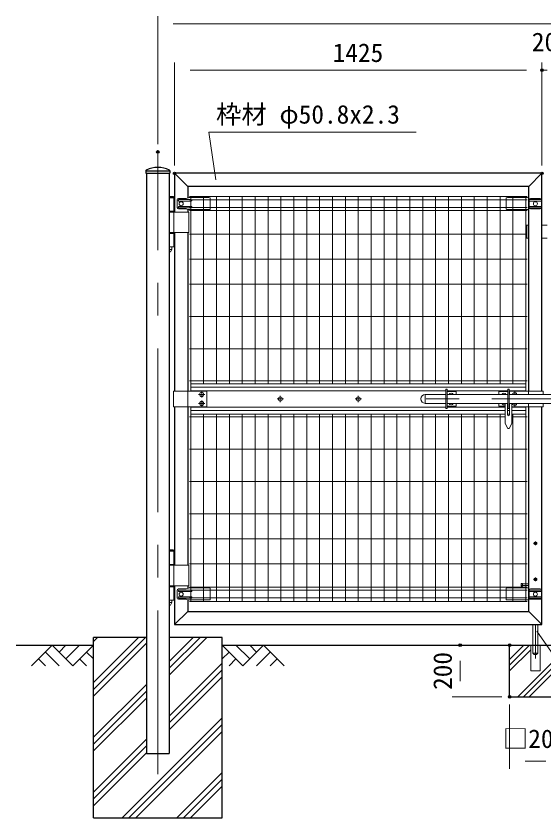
# Model space of a CAD drawing. Units: millimetres, scale not verified. Extents: x -6300 to 6300, y -4455 to 4455.
# Drawn here: x -3371 to -1324, y -2481 to 629 of the extents above; entities that cross this region are included whole.
import ezdxf
from ezdxf.enums import TextEntityAlignment as Align

# ---------------------------------------------------------------- set-up
doc = ezdxf.new("R2010")
doc.units = ezdxf.units.MM
doc.header["$LTSCALE"] = 20
doc.header["$PDMODE"] = 32
doc.header["$PDSIZE"] = 10
doc.linetypes.add('DASHED', pattern=[7.5, 6, -1.5])
doc.linetypes.add('USER1', pattern=[50.8, 31.75, -6.35, 6.35, -6.35])
for name, color, linetype, lineweight in [('0-0_D-STR1', 1, 'Continuous', 25), ('0-1_D-BMK', 2, 'USER1', 13), ('0-2_D-DCR-HCH', 7, 'Continuous', 13), ('0-3_D-STR4', 7, 'Continuous', 25), ('0-4_D-STR2', 7, 'Continuous', 13), ('0-5_D-STR3', 3, 'Continuous', 13), ('0-6_D-BGD', 7, 'Continuous', 25), ('0-7_D-STR-DIM', 7, 'Continuous', 13), ('0-9_Defpoints', 8, 'Continuous', 25), ('0-A_D-STR-TXT', 7, 'Continuous', 13)]:
    doc.layers.add(name, color=color, linetype=linetype, lineweight=lineweight)
doc.styles.add('ＭＳ ゴシック', font='')
doc.styles.get('ＭＳ ゴシック').set_extended_font_data('MS Gothic')

msp = doc.modelspace()

# ---------------------------------------------------------------- linework, layer by layer
at = {"layer": '0-0_D-STR1'}
for p, q in [((-2867.88, 29.48), (-2774.88, 29.48)), ((-2867.88, 29.48), (-2867.88, 19.48)), ((-2867.88, 19.48), (-2774.88, 19.48)), ((-2865.93, 19.48), (-2865.93, -2230.52)), ((-2776.83, 19.48), (-2776.83, -2230.52)), ((-2774.88, 29.48), (-2774.88, 19.48)), ((-2756.38, 19.48), (-2705.58, -31.32)), ((-1331.38, 19.48), (-1382.18, -31.32)), ((-2705.58, -120.34), (-2705.58, -130.52)), ((-2756.38, -210.52), (-2756.38, -825.52)), ((-2705.58, -210.52), (-2705.58, -825.52)), ((-2756.38, -885.52), (-2756.38, -1500.52)), ((-2705.58, -885.52), (-2705.58, -1500.52)), ((-2756.38, -1580.52), (-2756.38, -1730.52)), ((-2705.58, -1580.52), (-2705.58, -1590.43)), ((-2705.58, -1634.34), (-2705.58, -1679.72)), ((-2705.58, -1679.72), (-2756.38, -1730.52)), ((-1382.18, -1679.72), (-1331.38, -1730.52)), ((-2865.93, -2230.52), (-2776.83, -2230.52))]:
    msp.add_line(p, q, dxfattribs=at)
for points in [[(-1331.38, -825.52), (-1331.38, 19.48), (-2756.38, 19.48), (-2756.38, -130.52)], [(-1382.18, -825.52), (-1382.18, -31.32), (-2705.58, -31.32), (-2705.58, -76.43)], [(-2756.38, -1730.52), (-1331.38, -1730.52), (-1331.38, -1669.72), (-1331.38, -885.52)], [(-2705.58, -1679.72), (-1382.18, -1679.72), (-1382.18, -1669.72), (-1382.18, -885.52)]]:
    msp.add_lwpolyline(points, dxfattribs=at)
for centre, radius, start, end in [((-2864.68, 29.48), 3.2, 120.05225, 180), ((-2821.38, -61.18), 103.66, 64.33066, 115.66934), ((-2778.08, 29.48), 3.2, 0, 59.94775)]:
    msp.add_arc(centre, radius, start, end, dxfattribs=at)
at = {"layer": '0-1_D-BMK'}
for p, q in [((-2821.38, -2310.52), (-2821.38, 109.48)), ((-2662.98, -838.02), (-2638.98, -838.02)), ((-2650.98, -850.02), (-2650.98, -826.02)), ((-1424.78, -838.02), (-1448.78, -838.02)), ((-1436.78, -838.52), (-1436.78, -826.02)), ((-2650.98, -885.02), (-2650.98, -861.02)), ((-2358.37, -855.52), (-2334.37, -855.52)), ((-2346.37, -867.52), (-2346.37, -843.52)), ((-2031.88, -855.52), (-2055.88, -855.52)), ((-2043.88, -867.52), (-2043.88, -843.52)), ((-891.13, -855.52), (-1811.13, -855.52)), ((-2662.98, -873.02), (-2638.98, -873.02)), ((-1424.78, -873.02), (-1448.78, -873.02)), ((-1436.78, -885.02), (-1436.78, -872.52)), ((-1363.92, -1415.52), (-1349.64, -1415.52)), ((-1356.78, -1422.66), (-1356.78, -1408.38)), ((-1356.78, -1562.66), (-1356.78, -1548.38)), ((-1363.92, -1555.52), (-1349.64, -1555.52)), ((-1356.78, -1862.2), (-1356.78, -1730.52))]:
    msp.add_line(p, q, dxfattribs=at)
at = {"layer": '0-2_D-DCR-HCH'}
for p, q in [((-3071.38, -1796.55), (-3055.35, -1780.52)), ((-3071.38, -1982.16), (-2869.74, -1780.52)), ((-3071.38, -1955.65), (-2896.25, -1780.52)), ((-3071.38, -2008.68), (-2865.93, -1803.23)), ((-2776.83, -1926.26), (-2631.09, -1780.52)), ((-2776.83, -1899.75), (-2657.6, -1780.52)), ((-2776.83, -1873.23), (-2684.12, -1780.52)), ((-3231.02, -1810.52), (-3310.83, -1890.34)), ((-3231.02, -1810.52), (-3151.2, -1890.34)), ((-3204.41, -1837.13), (-3177.8, -1810.52)), ((-3177.8, -1863.73), (-3124.59, -1810.52)), ((-3151.2, -1890.34), (-3071.38, -1810.52)), ((-2491.56, -1890.34), (-2571.38, -1810.52)), ((-2464.96, -1863.73), (-2518.17, -1810.52)), ((-2411.74, -1810.52), (-2491.56, -1890.34)), ((-2438.21, -1837.26), (-2464.96, -1810.52)), ((-2411.74, -1810.52), (-2331.93, -1890.34)), ((-1456.78, -1887.78), (-1379.52, -1810.52)), ((-1456.78, -1865.68), (-1401.62, -1810.52)), ((-1456.78, -1909.88), (-1374.78, -1827.88)), ((-3284.23, -1863.73), (-3257.5, -1890.34)), ((-3257.62, -1837.13), (-3204.17, -1890.34)), ((-3124.59, -1863.73), (-3097.86, -1890.34)), ((-3097.99, -1837.13), (-3071.38, -1863.61)), ((-2544.77, -1837.13), (-2571.38, -1863.61)), ((-2518.17, -1863.73), (-2544.9, -1890.34)), ((-2385.14, -1837.13), (-2438.59, -1890.34)), ((-2358.53, -1863.73), (-2385.26, -1890.34)), ((-1424.84, -2010.52), (-1256.78, -1842.46)), ((-1402.74, -2010.52), (-1256.78, -1864.56)), ((-2776.83, -2085.36), (-2571.38, -1879.91)), ((-1380.65, -2010.52), (-1256.78, -1886.65)), ((-2776.83, -2111.88), (-2571.38, -1906.43)), ((-2776.83, -2138.4), (-2571.38, -1932.95)), ((-3071.38, -2167.78), (-2865.93, -1962.33)), ((-3071.38, -2194.3), (-2865.93, -1988.85)), ((-3071.38, -2220.81), (-2865.93, -2015.36)), ((-2959.86, -2480.52), (-2571.38, -2092.04)), ((-2933.34, -2480.52), (-2571.38, -2118.56)), ((-2906.82, -2480.52), (-2571.38, -2145.08)), ((-3071.38, -2379.91), (-2865.93, -2174.46)), ((-3071.38, -2406.43), (-2865.93, -2200.98)), ((-3071.38, -2432.95), (-2865.93, -2227.5)), ((-2747.72, -2480.52), (-2571.38, -2304.18)), ((-2721.21, -2480.52), (-2571.38, -2330.69)), ((-2694.69, -2480.52), (-2571.38, -2357.21))]:
    msp.add_line(p, q, dxfattribs=at)
at = {"layer": '0-3_D-STR4'}
for p, q in [((-3071.38, -2480.52), (-3071.38, -1780.52)), ((-2865.93, -1780.52), (-3071.38, -1780.52)), ((-2571.38, -1780.52), (-2776.83, -1780.52)), ((-2571.38, -2480.52), (-2571.38, -1780.52)), ((-1456.78, -2010.52), (-1456.78, -1810.52)), ((-3071.38, -2480.52), (-2571.38, -2480.52))]:
    msp.add_line(p, q, dxfattribs=at)
msp.add_lwpolyline([(-1456.78, -2010.52), (-1256.78, -2010.52), (-1256.78, -1810.52)], dxfattribs=at)
at = {"layer": '0-4_D-STR2'}
for p, q in [((-1388.88, -70.52), (-2698.88, -70.52)), ((-1388.88, -83.62), (-2698.88, -83.62)), ((-2693.88, -805.76), (-2693.88, -70.52)), ((-2643.88, -796.37), (-2643.88, -70.52)), ((-2593.88, -796.37), (-2593.88, -70.52)), ((-2543.88, -796.37), (-2543.88, -70.52)), ((-2493.88, -796.37), (-2493.88, -70.52)), ((-2443.88, -796.37), (-2443.88, -70.52)), ((-2393.88, -796.37), (-2393.88, -70.52)), ((-2343.88, -796.37), (-2343.88, -70.52)), ((-2293.88, -796.37), (-2293.88, -70.52)), ((-2243.88, -796.37), (-2243.88, -70.52)), ((-2193.88, -796.37), (-2193.88, -70.52)), ((-2143.88, -796.37), (-2143.88, -70.52)), ((-2093.88, -796.37), (-2093.88, -70.52)), ((-2043.88, -796.37), (-2043.88, -70.52)), ((-1993.88, -796.37), (-1993.88, -70.52)), ((-1943.88, -796.37), (-1943.88, -70.52)), ((-1893.88, -796.37), (-1893.88, -70.52)), ((-1843.88, -796.37), (-1843.88, -70.52)), ((-1793.88, -796.37), (-1793.88, -70.52)), ((-1743.88, -796.37), (-1743.88, -70.52)), ((-1693.88, -796.37), (-1693.88, -70.52)), ((-1643.88, -796.37), (-1643.88, -70.52)), ((-1593.88, -796.37), (-1593.88, -70.52)), ((-1543.88, -796.37), (-1543.88, -70.52)), ((-1493.88, -796.37), (-1493.88, -70.52)), ((-1443.88, -796.37), (-1443.88, -70.52)), ((-1393.88, -805.52), (-1393.88, -70.52)), ((-1388.88, -113.42), (-2698.88, -113.42)), ((-1388.88, -125.28), (-2698.88, -125.28)), ((-2698.88, -216.52), (-1388.88, -216.52)), ((-2698.88, -313.52), (-1388.88, -313.52)), ((-2698.88, -410.52), (-1388.88, -410.52)), ((-2698.88, -535.52), (-1388.88, -535.52)), ((-2698.88, -660.52), (-1388.88, -660.52)), ((-2698.88, -785.52), (-1388.88, -785.52)), ((-2698.88, -925.52), (-1473.63, -925.52)), ((-2693.88, -1640.52), (-2693.88, -905.76)), ((-2643.88, -1640.52), (-2643.88, -914.67)), ((-2593.88, -1640.52), (-2593.88, -914.67)), ((-2543.88, -1640.52), (-2543.88, -914.67)), ((-2493.88, -1640.52), (-2493.88, -914.67)), ((-2443.88, -1640.52), (-2443.88, -914.67)), ((-2393.88, -1640.52), (-2393.88, -914.67)), ((-2343.88, -1640.52), (-2343.88, -914.67)), ((-2293.88, -1640.52), (-2293.88, -914.67)), ((-2243.88, -1640.52), (-2243.88, -914.67)), ((-2193.88, -1640.52), (-2193.88, -914.67)), ((-2143.88, -1640.52), (-2143.88, -914.67)), ((-2093.88, -1640.52), (-2093.88, -914.67)), ((-2043.88, -1640.52), (-2043.88, -914.67)), ((-1993.88, -1640.52), (-1993.88, -914.67)), ((-1943.88, -1640.52), (-1943.88, -914.67)), ((-1893.88, -1640.52), (-1893.88, -914.67)), ((-1843.88, -1640.52), (-1843.88, -914.67)), ((-1793.88, -1640.52), (-1793.88, -914.67)), ((-1743.88, -1640.52), (-1743.88, -914.67)), ((-1693.88, -1640.52), (-1693.88, -914.67)), ((-1643.88, -1640.52), (-1643.88, -914.67)), ((-1593.88, -1640.52), (-1593.88, -914.67)), ((-1543.88, -1640.52), (-1543.88, -914.67)), ((-1493.88, -1640.52), (-1493.88, -914.67)), ((-1448.63, -925.52), (-1388.88, -925.52)), ((-1443.88, -1640.52), (-1443.88, -914.67)), ((-1393.88, -1548.22), (-1393.88, -905.52)), ((-2698.88, -1050.52), (-1388.88, -1050.52)), ((-2698.88, -1175.52), (-1388.88, -1175.52)), ((-2698.88, -1300.52), (-1388.88, -1300.52)), ((-2698.88, -1397.52), (-1388.88, -1397.52)), ((-2698.88, -1494.52), (-1388.88, -1494.52)), ((-1393.88, -1640.52), (-1393.88, -1548.22)), ((-1388.88, -1585.76), (-2698.88, -1585.76)), ((-1388.88, -1597.62), (-2698.88, -1597.62)), ((-1388.88, -1627.42), (-2698.88, -1627.42)), ((-1388.88, -1640.52), (-2698.88, -1640.52))]:
    msp.add_line(p, q, dxfattribs=at)
at = {"layer": '0-5_D-STR3'}
for p, q in [((-2761.37, -70.52), (-2776.83, -70.52)), ((-2759.37, -72.52), (-2776.83, -72.52)), ((-2759.36, -75.52), (-2776.83, -75.52)), ((-2761.37, -70.52), (-2759.37, -72.52)), ((-2759.37, -75.52), (-2759.37, -72.52)), ((-2759.36, -75.52), (-2759.36, -127.52)), ((-2746.47, -83.52), (-2746.47, -113.52)), ((-2711.62, -78.52), (-2741.47, -78.52)), ((-2691.98, -82.52), (-2739.39, -82.52)), ((-2691.98, -88.52), (-2739.39, -88.52)), ((-2700.07, -74.52), (-2711.62, -78.52)), ((-2622.98, -74.52), (-2700.07, -74.52)), ((-2622.98, -74.52), (-2617.98, -75.52)), ((-2617.98, -75.52), (-2617.98, -119.34)), ((-1464.78, -74.52), (-1469.78, -75.52)), ((-1469.78, -75.52), (-1469.78, -119.34)), ((-1464.78, -74.52), (-1387.69, -74.52)), ((-1387.69, -74.52), (-1382.18, -76.43)), ((-1380.44, -82.52), (-1333.72, -82.52)), ((-1380.44, -88.52), (-1333.72, -88.52)), ((-1380.44, -88.52), (-1380.44, -108.52)), ((-1376.44, -78.52), (-1337.72, -78.52)), ((-1333.72, -88.52), (-1333.72, -108.52)), ((-2711.62, -118.52), (-2741.47, -118.52)), ((-2691.98, -108.52), (-2739.39, -108.52)), ((-2691.98, -114.52), (-2739.39, -114.52)), ((-2706.37, -120.34), (-2711.62, -118.52)), ((-2706.37, -120.34), (-2618.98, -120.34)), ((-1382.18, -120.34), (-1468.78, -120.34)), ((-1380.44, -108.52), (-1333.72, -108.52)), ((-1380.44, -114.52), (-1333.72, -114.52)), ((-1376.44, -118.52), (-1337.72, -118.52)), ((-2759.36, -127.52), (-2776.83, -127.52)), ((-2701, -130.52), (-2776.83, -130.52)), ((-2766.86, -127.52), (-2766.86, -130.52)), ((-2759.37, -130.52), (-2759.37, -210.52)), ((-2701, -130.52), (-2701, -210.52)), ((-1382.18, -182.02), (-1392.58, -182.02)), ((-1392.58, -182.02), (-1392.58, -232.02)), ((-1311.38, -182.02), (-1331.38, -182.02)), ((-2701, -210.52), (-2776.83, -210.52)), ((-2759.36, -213.52), (-2776.83, -213.52)), ((-2757.86, -213.52), (-2776.83, -213.52)), ((-2759.36, -213.52), (-2759.36, -265.52)), ((-2759.36, -213.52), (-2759.36, -265.52)), ((-2757.86, -210.52), (-2757.86, -213.52)), ((-1382.18, -232.02), (-1392.58, -232.02)), ((-1311.38, -232.02), (-1331.38, -232.02)), ((-2759.36, -265.52), (-2776.83, -265.52)), ((-2759.36, -265.52), (-2776.83, -265.52)), ((-2766.86, -275.52), (-2776.83, -275.52)), ((-2766.86, -275.52), (-2772.86, -285.52)), ((-2766.86, -265.52), (-2766.86, -275.52)), ((-2772.86, -285.52), (-2776.83, -285.52)), ((-1393.88, -796.37), (-2693.88, -796.37)), ((-2693.88, -796.37), (-2693.88, -825.52)), ((-1393.88, -796.37), (-1393.88, -825.52)), ((-2761.19, -825.52), (-2630.98, -825.52)), ((-2761.19, -825.52), (-2761.19, -885.52)), ((-2704.73, -825.52), (-2704.73, -885.52)), ((-1393.88, -810.24), (-2693.88, -810.24)), ((-1703.88, -823.64), (-2693.88, -823.64)), ((-2630.98, -825.52), (-2630.98, -885.52)), ((-1784.13, -838.52), (-1784.13, -872.52)), ((-1703.88, -838.52), (-1784.13, -838.52)), ((-1703.88, -818.02), (-1703.88, -893.02)), ((-1703.88, -818.02), (-1699.38, -818.02)), ((-1699.38, -818.02), (-1699.38, -893.02)), ((-1463.38, -823.64), (-1699.38, -823.64)), ((-1699.38, -827.02), (-1663.88, -827.02)), ((-1463.38, -838.52), (-1699.38, -838.52)), ((-1663.88, -827.02), (-1663.88, -838.52)), ((-1498.88, -827.02), (-1498.88, -838.52)), ((-1463.38, -827.02), (-1498.88, -827.02)), ((-1463.38, -818.02), (-1463.38, -893.02)), ((-1458.88, -818.02), (-1463.38, -818.02)), ((-1458.88, -818.02), (-1458.88, -893.02)), ((-1393.88, -823.64), (-1458.88, -823.64)), ((-1183.88, -838.52), (-1458.88, -838.52)), ((-1326.57, -825.52), (-1456.78, -825.52)), ((-1456.78, -825.52), (-1456.78, -838.52)), ((-1383.03, -825.52), (-1383.03, -838.52)), ((-1326.57, -825.52), (-1326.57, -838.52)), ((-2761.19, -885.52), (-2630.98, -885.52)), ((-2693.88, -885.52), (-2693.88, -914.67)), ((-1703.88, -887.4), (-2693.88, -887.4)), ((-1473.63, -900.8), (-2693.88, -900.8)), ((-1703.88, -872.52), (-1784.13, -872.52)), ((-1703.88, -893.02), (-1699.38, -893.02)), ((-1463.38, -872.52), (-1699.38, -872.52)), ((-1699.38, -884.02), (-1663.88, -884.02)), ((-1473.63, -887.4), (-1699.38, -887.4)), ((-1663.88, -872.52), (-1663.88, -884.02)), ((-1498.88, -872.52), (-1498.88, -884.02)), ((-1473.63, -884.02), (-1498.88, -884.02)), ((-1473.63, -872.52), (-1473.63, -950.52)), ((-1465.63, -872.52), (-1465.63, -916.02)), ((-1463.38, -884.02), (-1465.63, -884.02)), ((-1463.38, -887.4), (-1465.63, -887.4)), ((-1456.63, -900.8), (-1465.63, -900.8)), ((-1458.88, -893.02), (-1463.38, -893.02)), ((-1183.88, -872.52), (-1458.88, -872.52)), ((-1456.63, -887.4), (-1458.88, -887.4)), ((-1456.78, -872.52), (-1456.78, -885.52)), ((-1456.63, -885.52), (-1456.78, -885.52)), ((-1456.63, -872.52), (-1456.63, -916.02)), ((-1448.63, -872.52), (-1448.63, -950.52)), ((-1326.57, -885.52), (-1448.63, -885.52)), ((-1393.88, -887.4), (-1448.63, -887.4)), ((-1393.88, -900.8), (-1448.63, -900.8)), ((-1393.88, -885.52), (-1393.88, -914.67)), ((-1383.03, -872.52), (-1383.03, -885.52)), ((-1326.57, -872.52), (-1326.57, -885.52)), ((-1473.63, -914.67), (-2693.88, -914.67)), ((-1456.63, -914.67), (-1465.63, -914.67)), ((-1393.88, -914.67), (-1448.63, -914.67)), ((-1464.13, -970.52), (-1473.63, -950.52)), ((-1458.13, -970.52), (-1448.63, -950.52)), ((-1458.13, -970.52), (-1464.13, -970.52)), ((-2761.37, -1440.52), (-2776.83, -1440.52)), ((-2759.37, -1442.52), (-2776.83, -1442.52)), ((-2759.36, -1445.52), (-2776.83, -1445.52)), ((-2761.37, -1440.52), (-2759.37, -1442.52)), ((-2759.37, -1445.52), (-2759.37, -1442.52)), ((-2759.36, -1445.52), (-2759.36, -1497.52)), ((-2759.36, -1497.52), (-2776.83, -1497.52)), ((-2701, -1500.52), (-2776.83, -1500.52)), ((-2766.86, -1497.52), (-2766.86, -1500.52)), ((-2759.37, -1500.52), (-2759.37, -1580.52)), ((-2701, -1500.52), (-2701, -1580.52)), ((-2701, -1580.52), (-2776.83, -1580.52)), ((-2759.36, -1583.52), (-2776.83, -1583.52)), ((-2757.86, -1583.52), (-2776.83, -1583.52)), ((-2759.36, -1583.52), (-2759.36, -1635.52)), ((-2759.36, -1583.52), (-2759.36, -1635.52)), ((-2757.86, -1580.52), (-2757.86, -1583.52)), ((-1412.28, -1581.02), (-1412.28, -1571.02)), ((-1412.28, -1571.02), (-1406.28, -1571.02)), ((-1412.28, -1573.02), (-1382.18, -1573.02)), ((-1412.28, -1579.02), (-1382.18, -1579.02)), ((-1412.28, -1581.02), (-1406.28, -1581.02)), ((-1406.28, -1581.02), (-1406.28, -1571.02)), ((-2746.47, -1597.52), (-2746.47, -1627.52)), ((-2711.62, -1592.52), (-2741.47, -1592.52)), ((-2691.98, -1596.52), (-2739.39, -1596.52)), ((-2691.98, -1602.52), (-2739.39, -1602.52)), ((-2700.07, -1588.52), (-2711.62, -1592.52)), ((-2622.98, -1588.52), (-2700.07, -1588.52)), ((-2622.98, -1588.52), (-2617.98, -1589.52)), ((-2617.98, -1589.52), (-2617.98, -1633.34)), ((-1464.78, -1588.52), (-1469.78, -1589.52)), ((-1469.78, -1589.52), (-1469.78, -1633.34)), ((-1464.78, -1588.52), (-1387.69, -1588.52)), ((-1387.69, -1588.52), (-1382.18, -1590.43)), ((-1380.44, -1596.52), (-1333.72, -1596.52)), ((-1380.44, -1602.52), (-1333.72, -1602.52)), ((-1380.44, -1602.52), (-1380.44, -1622.52)), ((-1376.44, -1592.52), (-1337.72, -1592.52)), ((-1333.72, -1602.52), (-1333.72, -1622.52)), ((-2759.36, -1635.52), (-2776.83, -1635.52)), ((-2759.36, -1635.52), (-2776.83, -1635.52)), ((-2766.86, -1645.52), (-2776.83, -1645.52)), ((-2766.86, -1645.52), (-2772.86, -1655.52)), ((-2766.86, -1635.52), (-2766.86, -1645.52)), ((-2711.62, -1632.52), (-2741.47, -1632.52)), ((-2691.98, -1622.52), (-2739.39, -1622.52)), ((-2691.98, -1628.52), (-2739.39, -1628.52)), ((-2706.37, -1634.34), (-2711.62, -1632.52)), ((-2706.37, -1634.34), (-2618.98, -1634.34)), ((-1382.18, -1634.34), (-1468.78, -1634.34)), ((-1380.44, -1622.52), (-1333.72, -1622.52)), ((-1380.44, -1628.52), (-1333.72, -1628.52)), ((-1376.44, -1632.52), (-1337.72, -1632.52)), ((-2772.86, -1655.52), (-2776.83, -1655.52)), ((-1366.28, -1730.52), (-1366.28, -1841.02)), ((-1347.28, -1730.52), (-1347.28, -1841.02)), ((-1374.78, -1910.52), (-1374.78, -1810.52)), ((-1361.28, -1846.02), (-1352.28, -1846.02)), ((-1352.28, -1846.02), (-1347.28, -1841.02))]:
    msp.add_line(p, q, dxfattribs=at)
at = {"layer": '0-5_D-STR3', "linetype": 'DASHED'}
msp.add_line((-1390.55, -182.02), (-1390.55, -232.02), dxfattribs=at)
at = {"layer": '0-5_D-STR3'}
for points in [[(-1356.78, -1421.4), (-1351.69, -1418.46), (-1351.69, -1412.58), (-1356.78, -1409.64), (-1361.87, -1412.58), (-1361.87, -1418.46)], [(-1356.78, -1561.4), (-1351.69, -1558.46), (-1351.69, -1552.58), (-1356.78, -1549.64), (-1361.87, -1552.58), (-1361.87, -1558.46)]]:
    msp.add_lwpolyline(points, close=True, dxfattribs=at)
for points in [[(-1374.78, -1910.52), (-1338.78, -1910.52), (-1338.78, -1810.52)], [(-1361.28, -1846.02), (-1366.28, -1841.02), (-1347.28, -1841.02)]]:
    msp.add_lwpolyline(points, dxfattribs=at)
for centre, radius in [((-2730.98, -98.52), 8), ((-1356.78, -98.52), 8), ((-2650.98, -838.02), 8), ((-2650.98, -873.02), 8), ((-2346.37, -855.52), 8), ((-2043.88, -855.52), 8), ((-1356.78, -1415.52), 5.1), ((-1356.78, -1415.52), 3), ((-1356.78, -1555.52), 5.1), ((-1356.78, -1555.52), 3), ((-2730.98, -1612.52), 8), ((-1356.78, -1612.52), 8)]:
    msp.add_circle(centre, radius, dxfattribs=at)
for centre, radius, start, end in [((-2741.47, -83.52), 5, 90, 180), ((-2739.39, -85.52), 3, 90, 270), ((-2691.98, -85.52), 3, 270, 90), ((-1375.19, -85.52), 6.05, 150.26731, 209.73269), ((-1376.44, -82.52), 4, 90, 180), ((-1337.72, -82.52), 4, 0, 90), ((-1338.97, -85.52), 6.05, 330.26731, 29.73269), ((-2741.47, -113.52), 5, 180, 270), ((-2739.39, -111.52), 3, 90, 270), ((-2691.98, -111.52), 3, 270, 90), ((-2618.98, -119.34), 1, 270, 0), ((-1468.78, -119.34), 1, 180, 270), ((-1375.17, -111.52), 6.07, 150.37394, 209.62606), ((-1376.44, -114.52), 4, 180, 270), ((-1337.72, -114.52), 4, 270, 0), ((-1339, -111.52), 6.07, 330.37394, 29.62606), ((-1784.13, -855.52), 17, 90, 270), ((-1683.88, -840.52), 8, 14.47751, 165.52249), ((-1478.88, -840.52), 8, 14.47751, 165.52249), ((-1436.78, -838.02), 8, 356.41668, 183.58332), ((-1683.88, -870.52), 8, 194.47751, 345.52249), ((-1478.88, -870.52), 8, 194.47751, 311.0145), ((-1436.78, -873.02), 8, 176.41668, 3.58332), ((-1461.13, -916.02), 4.5, 180, 0), ((-2741.47, -1597.52), 5, 90, 180), ((-2739.39, -1599.52), 3, 90, 270), ((-2691.98, -1599.52), 3, 270, 90), ((-1375.19, -1599.52), 6.05, 150.26731, 209.73269), ((-1376.44, -1596.52), 4, 90, 180), ((-1337.72, -1596.52), 4, 0, 90), ((-1338.97, -1599.52), 6.05, 330.26731, 29.73269), ((-2741.47, -1627.52), 5, 180, 270), ((-2739.39, -1625.52), 3, 90, 270), ((-2691.98, -1625.52), 3, 270, 90), ((-2618.98, -1633.34), 1, 270, 0), ((-1468.78, -1633.34), 1, 180, 270), ((-1375.17, -1625.52), 6.07, 150.37394, 209.62606), ((-1376.44, -1628.52), 4, 180, 270), ((-1337.72, -1628.52), 4, 270, 0), ((-1339, -1625.52), 6.07, 330.37394, 29.62606)]:
    msp.add_arc(centre, radius, start, end, dxfattribs=at)
at = {"layer": '0-6_D-BGD'}
for p, q in [((-3371.38, -1810.52), (-3071.38, -1810.52)), ((-2571.38, -1810.52), (-71.38, -1810.52))]:
    msp.add_line(p, q, dxfattribs=at)
at = {"layer": '0-7_D-STR-DIM'}
for p, q in [((-2821.38, 132.48), (-2821.38, 629.48)), ((-2761.38, 599.48), (118.62, 599.48)), ((-2756.38, 49.48), (-2756.38, 449.48)), ((-1331.38, 49.48), (-1331.38, 449.48)), ((-1331.38, 49.48), (-1331.38, 449.48)), ((-2696.38, 419.48), (-1391.38, 419.48)), ((-1391.38, 419.48), (-1451.38, 419.48)), ((-1331.38, 419.48), (-1311.38, 419.48)), ((-1486.78, -1810.52), (-1679.06, -1810.52)), ((-1649.06, -1950.52), (-1649.06, -1870.52)), ((-1486.78, -2010.52), (-1679.06, -2010.52)), ((-1456.78, -2040.52), (-1456.78, -2290.52)), ((-1396.78, -2260.52), (-1316.78, -2260.52))]:
    msp.add_line(p, q, dxfattribs=at)
at = {"layer": '0-9_Defpoints'}
for p in [(-1331.38, 419.48), (-2821.38, 102.48), (-2756.38, 19.48), (-1331.38, 19.48), (-1649.06, -1810.52), (-1456.78, -1810.52), (-1456.78, -2010.52)]:
    msp.add_point(p, dxfattribs=at)
at = {"layer": '0-A_D-STR-TXT'}
for points in [[(-1819.51, 179.36), (-2623.43, 179.36), (-2596.14, -5.5)], [(-536.17, -2048.13), (-1147.07, -2048.13), (-1350.8, -1756.23)]]:
    msp.add_lwpolyline(points, dxfattribs=at)

# ---------------------------------------------------------------- texts
at = {"layer": '0-7_D-STR-DIM', "style": 'ＭＳ ゴシック'}
for s, p in [('20', (-1370.51, 471.6)), ('1425', (-2143.26, 429.6)), ('□200', (-1483.01, -2230.91))]:
    msp.add_text(s, height=72.14, dxfattribs=at).set_placement(p, align=Align.BOTTOM_LEFT)
msp.add_text('200', height=72.14, rotation=90, dxfattribs=at).set_placement((-1659.18, -1984.02), align=Align.BOTTOM_LEFT)
at = {"layer": '0-A_D-STR-TXT', "style": 'ＭＳ ゴシック'}
msp.add_text('枠材 φ50.8x2.3', height=72.14, dxfattribs=at).set_placement((-2595.42, 190.6), align=Align.BOTTOM_LEFT)

doc.saveas('drawing.dxf')
